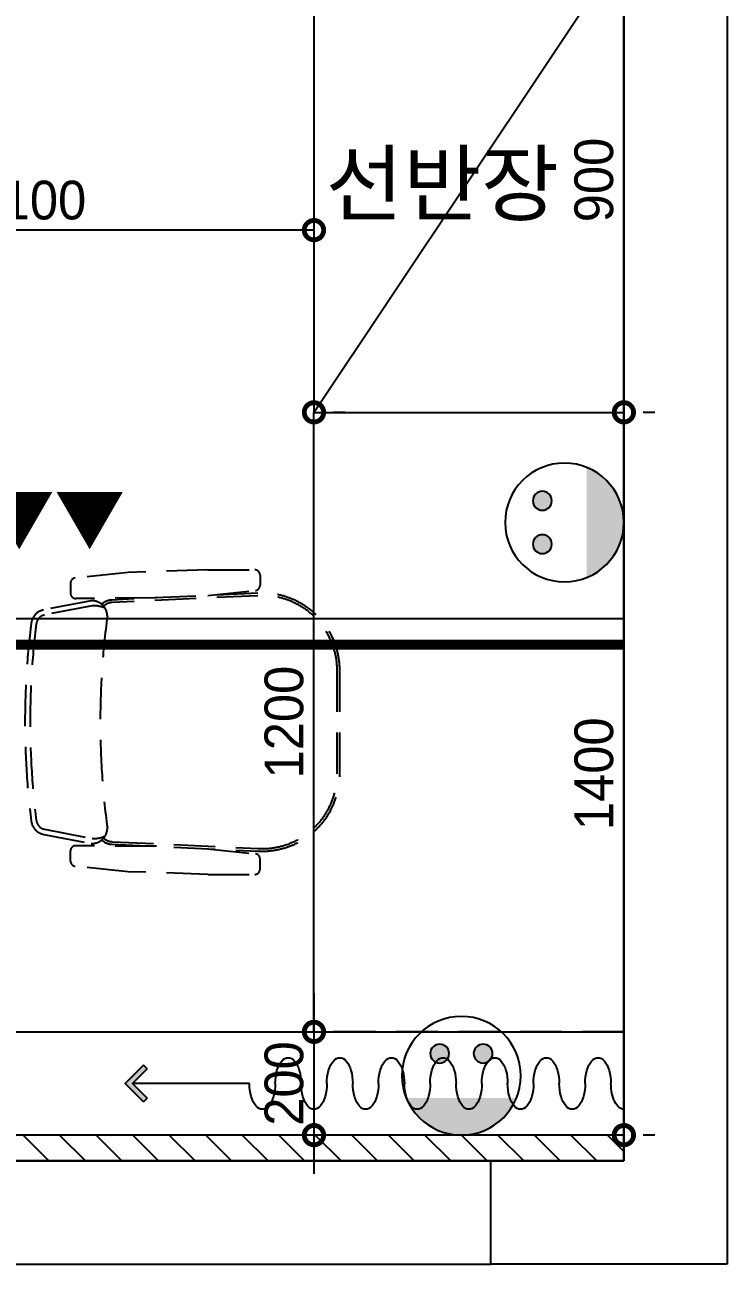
# Model space of a CAD drawing. Header units: inches. Extents: x -63256 to 33689, y -34490 to 100230.
# Drawn here: x -16973 to -15613, y 1684 to 4084 of the extents above; entities that cross this region are included whole.
import ezdxf
from ezdxf.enums import TextEntityAlignment as Align

# ---------------------------------------------------------------- set-up
doc = ezdxf.new("R2010")
doc.units = ezdxf.units.IN
doc.header["$LTSCALE"] = 100
doc.header["$MEASUREMENT"] = 0
doc.linetypes.add('DH-HID2', pattern=[1.2, 0.8, -0.4])
doc.linetypes.add('HID', pattern=[2.5, 1.5, -1])
for name, color, linetype in [('0-ELC TEXT', 7, 'Continuous'), ('01. F-소품', 3, 'Continuous'), ('06-FUR', 6, 'Continuous'), ('06-LIGHT', 4, 'Continuous'), ('07-DIM WAL', 5, 'Continuous'), ('3.기호.계단선', 30, 'Continuous'), ('C-WIN', 4, 'Continuous'), ('FU-FURM', 251, 'DH-HID2'), ('도면층2', 2, 'Continuous'), ('설비', 140, 'Continuous')]:
    doc.layers.add(name, color=color, linetype=linetype)
doc.styles.add('스타일1', font='')
doc.styles.add('코레일둥고', font='')
doc.styles.get('스타일1').set_extended_font_data('HYwulM')
doc.styles.get('코레일둥고').set_extended_font_data('Korail Round Gothic Medium')
doc.dimstyles.new('30', dxfattribs={"dimscale": 30, "dimtxt": 2.5, "dimasz": 2.5, "dimexe": 1.25, "dimexo": 2, "dimtad": 1, "dimdec": 0, "dimtxsty": '스타일1', "dimblk": 'DOTSMALL', "dimcen": 2.5, "dimclrd": 1, "dimclre": 1, "dimclrt": 2, "dimadec": 0, "dimazin": 0, "dimtfac": 1, "dimtix": 1, "dimtmove": 0, "dimatfit": 3, "dimldrblk": 'DOTSMALL', "dimfxl": 1.25, "dimarcsym": 0})

# ---------------------------------------------------------------- blocks, each defined once
blk = doc.blocks.new('vuidauseh')
at = {"layer": 'C-WIN'}
blk.add_lwpolyline([(-43552, 1883.6), (-46037, 1883.6), (-46037, 1683.6), (-43552, 1683.6)], close=True, dxfattribs=at)
at = {"layer": '도면층2'}
for p, q in [((-43094.5, 6533.6), (-43094.5, 3083.6)), ((-43294.5, 6333.6), (-43294.5, 1883.6)), ((-43094.5, 3083.6), (-43094.5, 1683.6)), ((-43294.5, 1883.6), (-43552, 1883.6)), ((-43552, 1683.6), (-43552, 1883.6)), ((-43094.5, 1683.6), (-43552, 1683.6))]:
    blk.add_line(p, q, dxfattribs=at)
blk = doc.blocks.new('F-603')
at = {"layer": 'FU-FURM'}
for p, q in [((0, -1200), (0, 0)), ((0, 0), (600, 0)), ((600, 0), (600, -1200)), ((805.7, -305.1), (714.4, -305.1)), ((805.7, -305.1), (959.5, -310.2)), ((959.5, -310.2), (1062.4, -321)), ((704.4, -315.1), (704.4, -335.1)), ((1071.4, -330.9), (1071.4, -350.6)), ((990.9, -368.4), (708.4, -355.2)), ((991.1, -363.5), (708.6, -350.2)), ((805.7, -354.8), (713.4, -345.1)), ((905.1, -359.4), (1061.3, -360.6)), ((1121.4, -392.4), (1029.3, -374.9)), ((1123.3, -382.6), (1031.2, -365)), ((550, -500), (550, -700)), ((555, -500), (555, -700)), ((1029.3, -825.1), (1121.4, -807.6)), ((708.4, -844.8), (990.9, -831.6)), ((708.6, -849.8), (991.1, -836.5)), ((905.1, -840.6), (1061.3, -839.4)), ((1031.2, -835), (1123.3, -817.4)), ((805.7, -845.2), (713.4, -854.9)), ((1071.4, -869.1), (1071.4, -849.4)), ((704.4, -884.9), (704.4, -864.9)), ((959.5, -889.8), (1062.4, -879)), ((805.7, -894.9), (714.4, -894.9)), ((805.7, -894.9), (959.5, -889.8)), ((600, -1200), (0, -1200))]:
    blk.add_line(p, q, dxfattribs=at)
for centre, radius, start, end in [((714.4, -315.1), 10, 90, 180), ((714.4, -335.1), 10, 180, 264.0228), ((1061.4, -330.9), 10, 0, 83.9885), ((700, -500), 150, 86.7077, 131.8103), ((700, -500), 145, 86.7077, 133.6028), ((1061.4, -350.6), 10, 269.554, 0), ((989.9, -393.4), 25, 45.8011, 87.7173), ((989.9, -393.4), 30, 45.8011, 87.7173), ((1030, -395), 30, 87.7173, 180), ((1025.4, -424.1), 49.4, 85.4342, 115.1727), ((1117.7, -412.1), 30, 7.1793, 79.2056), ((700, -500), 150, 131.8103, 180), ((700, -500), 145, 133.6028, 180), ((-519.9, -600), 1533.7, 352.3194, 7.6806), ((1117.7, -412.1), 20, 7.1793, 79.2056), ((-374.2, -600), 1523.7, 352.8207, 7.1793), ((-374.2, -600), 1533.7, 352.8207, 7.1793), ((700, -700), 150, 180, 228.1897), ((700, -700), 145, 180, 226.3972), ((1117.7, -787.9), 20, 280.7944, 352.8207), ((1117.7, -787.9), 30, 280.7944, 352.8207), ((700, -700), 145, 226.3972, 273.2923), ((700, -700), 150, 228.1897, 273.2923), ((1030, -805), 30, 180, 272.2827), ((989.9, -806.6), 25, 272.2827, 314.1989), ((989.9, -806.6), 30, 272.2827, 314.1989), ((1025.4, -775.9), 49.4, 244.8273, 274.5658), ((1061.4, -849.4), 10, 0, 90.446), ((714.4, -864.9), 10, 95.9772, 180), ((714.4, -884.9), 10, 180, 270), ((1061.4, -869.1), 10, 276.0115, 0)]:
    blk.add_arc(centre, radius, start, end, dxfattribs=at)
blk = doc.blocks.new('_DOTSMALL')
at = {"color": 0, "linetype": 'ByBlock', "const_width": 0.5}
blk.add_lwpolyline([(-0.0625, 0, 1), (0.0625, 0, 1)], format="xyb", close=True, dxfattribs=at)
blk = doc.blocks.new('*D95')
at = {"layer": '07-DIM WAL', "color": 1, "lineweight": -2, "transparency": 16777216}
for p, q in [((-15813.2, 1933.6), (-15813.2, 3333.6)), ((-15753.2, 3333.6), (-15775.7, 3333.6)), ((-15753.2, 1933.6), (-15775.7, 1933.6))]:
    blk.add_line(p, q, dxfattribs=at)
at = {"layer": 'Defpoints', "color": 0, "transparency": 16777216}
for p in [(-15813.2, 3333.6), (-15813.2, 3333.6), (-15813.2, 1933.6)]:
    blk.add_point(p, dxfattribs=at)
at = {"layer": '07-DIM WAL', "color": 1, "lineweight": -2, "transparency": 16777216, "xscale": 75, "yscale": 75, "zscale": 75}
for p, rotation in [((-15813.2, 3333.6), 90), ((-15813.2, 1933.6), 270)]:
    blk.add_blockref('_DOTSMALL', p, dxfattribs=dict(at, rotation=rotation))
at = {"layer": '07-DIM WAL', "color": 2, "transparency": 16777216, "insert": (-15870.9, 2633.6), "char_height": 75, "attachment_point": 5, "rotation": 90, "style": '스타일1'}
blk.add_mtext('1400', dxfattribs=at)
blk = doc.blocks.new('*D96')
at = {"layer": '07-DIM WAL', "color": 1, "lineweight": -2, "transparency": 16777216}
for p, q in [((-16413.2, 2208.6), (-16413.2, 1858.6)), ((-16353.2, 2133.6), (-16375.7, 2133.6)), ((-16353.2, 1933.6), (-16375.7, 1933.6))]:
    blk.add_line(p, q, dxfattribs=at)
at = {"layer": 'Defpoints', "color": 0, "transparency": 16777216}
for p in [(-16413.2, 2133.6), (-16413.2, 1933.6), (-16413.2, 1933.6)]:
    blk.add_point(p, dxfattribs=at)
at = {"layer": '07-DIM WAL', "color": 1, "lineweight": -2, "transparency": 16777216, "xscale": 75, "yscale": 75, "zscale": 75}
for p, rotation in [((-16413.2, 2133.6), 270), ((-16413.2, 1933.6), 90)]:
    blk.add_blockref('_DOTSMALL', p, dxfattribs=dict(at, rotation=rotation))
at = {"layer": '07-DIM WAL', "color": 2, "transparency": 16777216, "insert": (-16470.9, 2033.6), "char_height": 75, "attachment_point": 5, "rotation": 90, "style": '스타일1'}
blk.add_mtext('200', dxfattribs=at)
blk = doc.blocks.new('*D97')
at = {"layer": '07-DIM WAL', "color": 1, "lineweight": -2, "transparency": 16777216}
for p, q in [((-16413.2, 2133.6), (-16413.2, 3333.6)), ((-16353.2, 3333.6), (-16375.7, 3333.6)), ((-16353.2, 2133.6), (-16375.7, 2133.6))]:
    blk.add_line(p, q, dxfattribs=at)
at = {"layer": 'Defpoints', "color": 0, "transparency": 16777216}
for p in [(-16413.2, 3333.6), (-16413.2, 3333.6), (-16413.2, 2133.6)]:
    blk.add_point(p, dxfattribs=at)
at = {"layer": '07-DIM WAL', "color": 1, "lineweight": -2, "transparency": 16777216, "xscale": 75, "yscale": 75, "zscale": 75}
for p, rotation in [((-16413.2, 3333.6), 90), ((-16413.2, 2133.6), 270)]:
    blk.add_blockref('_DOTSMALL', p, dxfattribs=dict(at, rotation=rotation))
at = {"layer": '07-DIM WAL', "color": 2, "transparency": 16777216, "insert": (-16470.9, 2733.6), "char_height": 75, "attachment_point": 5, "rotation": 90, "style": '스타일1'}
blk.add_mtext('1200', dxfattribs=at)
blk = doc.blocks.new('*D98')
at = {"layer": '07-DIM WAL', "color": 1, "lineweight": -2, "transparency": 16777216}
for p, q in [((-17513.2, 3746.5), (-17513.2, 3724)), ((-16413.2, 3746.5), (-16413.2, 3724)), ((-16413.2, 3686.5), (-17513.2, 3686.5))]:
    blk.add_line(p, q, dxfattribs=at)
at = {"layer": 'Defpoints', "color": 0, "transparency": 16777216}
for p in [(-17513.2, 3686.5), (-17513.2, 3686.5), (-16413.2, 3686.5)]:
    blk.add_point(p, dxfattribs=at)
at = {"layer": '07-DIM WAL', "color": 1, "lineweight": -2, "transparency": 16777216, "xscale": 75, "yscale": 75, "zscale": 75, "rotation": 180}
blk.add_blockref('_DOTSMALL', (-17513.2, 3686.5), dxfattribs=at)
at = {"layer": '07-DIM WAL', "color": 1, "lineweight": -2, "transparency": 16777216, "xscale": 75, "yscale": 75, "zscale": 75}
blk.add_blockref('_DOTSMALL', (-16413.2, 3686.5), dxfattribs=at)
at = {"layer": '07-DIM WAL', "color": 2, "transparency": 16777216, "insert": (-16963.2, 3744.2), "char_height": 75, "attachment_point": 5, "style": '스타일1'}
blk.add_mtext('1100', dxfattribs=at)
blk = doc.blocks.new('*D99')
at = {"layer": '07-DIM WAL', "color": 1, "lineweight": -2, "transparency": 16777216}
for p, q in [((-15873.2, 4233.6), (-15850.7, 4233.6)), ((-15813.2, 3333.6), (-15813.2, 4233.6)), ((-15873.2, 3333.6), (-15850.7, 3333.6))]:
    blk.add_line(p, q, dxfattribs=at)
at = {"layer": 'Defpoints', "color": 0, "transparency": 16777216}
for p in [(-15813.2, 4233.6), (-15813.2, 4233.6), (-15813.2, 3333.6)]:
    blk.add_point(p, dxfattribs=at)
at = {"layer": '07-DIM WAL', "color": 1, "lineweight": -2, "transparency": 16777216, "xscale": 75, "yscale": 75, "zscale": 75}
for p, rotation in [((-15813.2, 4233.6), 90), ((-15813.2, 3333.6), 270)]:
    blk.add_blockref('_DOTSMALL', p, dxfattribs=dict(at, rotation=rotation))
at = {"layer": '07-DIM WAL', "color": 2, "transparency": 16777216, "insert": (-15871, 3783.6), "char_height": 75, "attachment_point": 5, "rotation": 90, "style": '스타일1'}
blk.add_mtext('900', dxfattribs=at)
blk = doc.blocks.new('FFSFDF')
at = {"layer": '01. F-소품'}
blk.add_hatch(color=8, dxfattribs=at).paths.add_polyline_path([(1567672.9, 1746751.1), (1567679.9, 1746744.1), (1567715.3, 1746779.4), (1567679.9, 1746814.8), (1567672.9, 1746807.7), (1567701.2, 1746779.4)])
at = {"layer": '01. F-소품', "color": 8}
for p, q in [((1567672.9, 1746807.7), (1567679.9, 1746814.8)), ((1567474.8, 1746779.4), (1567701.2, 1746779.4)), ((1567672.9, 1746751.1), (1567679.9, 1746744.1))]:
    blk.add_line(p, q, dxfattribs=at)
for points in [[(1567672.9, 1746807.7), (1567701.2, 1746779.4), (1567672.9, 1746751.1)], [(1567679.9, 1746814.8), (1567715.3, 1746779.4), (1567679.9, 1746744.1)]]:
    blk.add_lwpolyline(points, dxfattribs=at)
for centre, start_param, end_param in [((1566799.8, 1746779.4), 1.570796, 4.712389), ((1566899.8, 1746779.4), 1.570796, 4.712389), ((1566999.8, 1746779.4), 1.570796, 4.712389), ((1567099.8, 1746779.4), 1.570796, 4.712389), ((1567199.8, 1746779.4), 1.570796, 4.712389), ((1567299.8, 1746779.4), 1.570796, 4.712389), ((1567399.8, 1746779.4), 1.570796, 4.712389), ((1566749.8, 1746779.4), 6.283185, 7.853982), ((1566849.8, 1746779.4), 4.712389, 7.853982), ((1566949.8, 1746779.4), 4.712389, 7.853982), ((1567049.8, 1746779.4), 4.712389, 7.853982), ((1567149.8, 1746779.4), 4.712389, 7.853982), ((1567249.8, 1746779.4), 4.712389, 7.853982), ((1567349.8, 1746779.4), 4.712389, 7.853982), ((1567449.8, 1746779.4), 4.712389, 7.853982)]:
    blk.add_ellipse(centre, major_axis=(0, -50), ratio=0.5, start_param=start_param, end_param=end_param, dxfattribs=at)
blk = doc.blocks.new('TLSTJF')
at = {"layer": '설비'}
h = blk.add_hatch(color=10, dxfattribs=at)
edge = h.paths.add_edge_path()
edge.add_arc((-17018, -98621.5), 18.3, 0, 360)
h = blk.add_hatch(color=10, dxfattribs=at)
edge = h.paths.add_edge_path()
edge.add_arc((-16934, -98621.5), 18.3, 0, 360)
h = blk.add_hatch(color=10, dxfattribs=at)
edge = h.paths.add_edge_path()
edge.add_line((-16869.4, -98707.5), (-17082.7, -98707.5))
edge.add_ellipse((-16976, -98664.4), major_axis=(81.3, 81.3), ratio=1, start_angle=156.9578, end_angle=293.0422)
at = {"layer": '설비', "color": 10}
for centre, radius in [((-16976, -98664.4), 115), ((-17018, -98621.5), 18.3), ((-16934, -98621.5), 18.3)]:
    blk.add_circle(centre, radius, dxfattribs=at)

msp = doc.modelspace()

# ---------------------------------------------------------------- hatches: boundary and pattern name
at = {"layer": '3.기호.계단선'}
h = msp.add_hatch(dxfattribs=at)
h.set_pattern_fill('_USER', color=256, scale=50, angle=135, pattern_type=0)
h.set_pattern_definition([(135, (72584.06, -222330.68), (-35.355339, -35.355339), [])])
h.paths.add_polyline_path([(-15813.2, 1883.6), (-15813.2, 1933.6), (-18813.2, 1933.6), (-18813.2, 1883.6)])

# ---------------------------------------------------------------- linework, layer by layer
at = {"layer": '06-FUR'}
msp.add_lwpolyline([(-15813.2, 6333.6), (-16413.2, 6333.6), (-16413.2, 3333.6), (-15813.2, 3333.6)], close=True, dxfattribs=at)
msp.add_lwpolyline([(-16413.2, 3333.6), (-15813.2, 4233.6), (-16413.2, 4233.6)], dxfattribs=at)
at = {"layer": '06-LIGHT'}
msp.add_line((-15813.2, 2933.6), (-18813.2, 2933.6), dxfattribs=at)
at = {"layer": '06-LIGHT', "color": 10, "linetype": 'HID', "const_width": 20}
msp.add_lwpolyline([(-15813.2, 2883.6), (-18813.2, 2883.6)], dxfattribs=at)
at = {"layer": '06-LIGHT'}
msp.add_lwpolyline([(-18813.2, 1933.6), (-18813.2, 2133.6), (-15813.2, 2133.6), (-15813.2, 1933.6)], dxfattribs=at)
at = {"layer": '3.기호.계단선'}
msp.add_lwpolyline([(-15813.2, 1883.6), (-15813.2, 1933.6), (-18813.2, 1933.6), (-18813.2, 1883.6), (-15813.2, 1883.6)], dxfattribs=at)

# ---------------------------------------------------------------- block references
msp.add_blockref('vuidauseh', (27481.3, 0))
at = {"color": 0, "xscale": -1}
msp.add_blockref('FFSFDF', (1550936.6, -1744745.8), dxfattribs=at)
at = {"layer": 'FU-FURM', "rotation": 180}
msp.add_blockref('F-603', (-15813.2, 2133.6), dxfattribs=at)
at = {"layer": '설비', "xscale": -1}
for p, rotation in [((-114592.6, -13855.7), 89.99999999999991), ((-33103.8, 100713), 359.9999999999999)]:
    msp.add_blockref('TLSTJF', p, dxfattribs=dict(at, rotation=rotation))

# ---------------------------------------------------------------- texts
at = {"layer": '0-ELC TEXT', "style": '코레일둥고'}
msp.add_text('선반장', height=120, dxfattribs=at).set_placement((-16390.7, 3716.8))
at = {"layer": '설비', "color": 30, "style": '코레일둥고'}
msp.add_text('▼▼ 엑셀확장 ▼▼', height=100, dxfattribs=at).set_placement((-17899.5, 3177.3), align=Align.TOP_LEFT)

# ---------------------------------------------------------------- dimensions: what is measured, and where the dimension line sits
at = {"layer": '07-DIM WAL'}
for base, p1, p2, angle, picture, middle in [((-15813.2, 4233.6), (-15813.2, 3333.6), (-15813.2, 4233.6), 90, '*D99', (-15871, 3783.6)), ((-16413.2, 3333.6), (-16413.2, 2133.6), (-16413.2, 3333.6), 270, '*D97', (-16470.9, 2733.6)), ((-15813.2, 3333.6), (-15813.2, 1933.6), (-15813.2, 3333.6), 270, '*D95', (-15870.9, 2633.6)), ((-16413.2, 1933.6), (-16413.2, 2133.6), (-16413.2, 1933.6), 270, '*D96', (-16470.9, 2033.6))]:
    dim = msp.add_linear_dim(base=base, p1=p1, p2=p2, angle=angle, dimstyle='30', dxfattribs=at)
    dim.commit()
    dim.dimension.update_dxf_attribs({"geometry": picture, "text_midpoint": middle})
dim = msp.add_linear_dim(base=(-17513.2, 3686.5), p1=(-16413.2, 3686.5), p2=(-17513.2, 3686.5), dimstyle='30', dxfattribs=at)
dim.commit()
dim.dimension.update_dxf_attribs({"geometry": '*D98', "text_midpoint": (-16963.2, 3744.2)})

doc.saveas('drawing.dxf')
